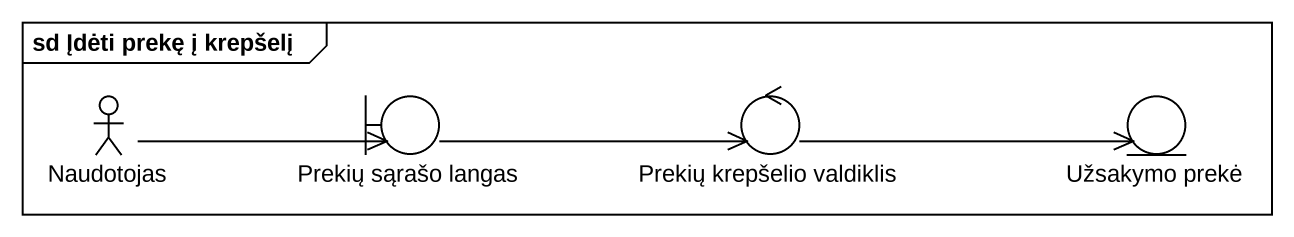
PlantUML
@startuml
mainframe sd Įdėti prekę į krepšelį
actor Naudotojas
boundary "Prekių sąrašo langas" as Prekių_sąrašo_langas
control "Prekių krepšelio valdiklis" as Prekių_krepšelio_valdiklis
entity "Užsakymo prekė" as Užsakymo_prekė
Naudotojas -right-> Prekių_sąrašo_langas
Prekių_sąrašo_langas -right-> Prekių_krepšelio_valdiklis
Prekių_krepšelio_valdiklis -right-> Užsakymo_prekė
@enduml
